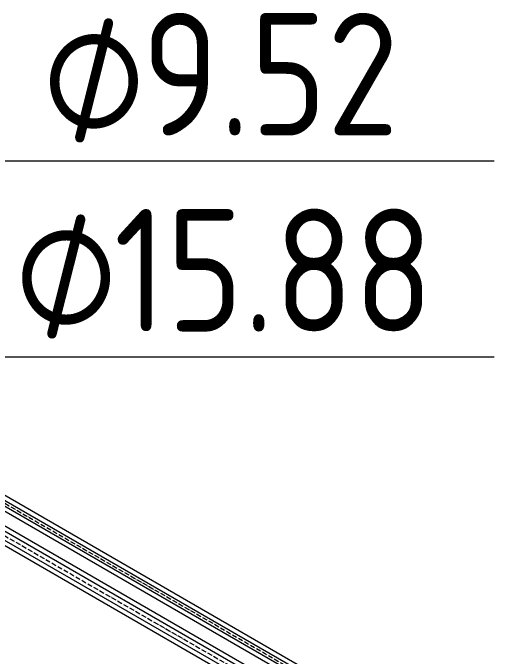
# Model space of a CAD drawing. Header units: millimetres. Extents: x -88595 to 880822, y -1054509 to -148035.
# Drawn here: x 420867 to 421848, y -324191 to -322879 of the extents above; entities that cross this region are included whole.
import ezdxf

# ---------------------------------------------------------------- set-up
doc = ezdxf.new("R2010")
doc.units = ezdxf.units.MM
doc.linetypes.add('$12$ADSK_Осевая', pattern=[14, 10, -2, 0, -2])
for name, color, linetype, lineweight in [('Изоляция', 7, 'Continuous', 18), ('Марки', 7, 'Continuous', 20), ('Трубопровод', 7, 'Continuous', 18)]:
    doc.layers.add(name, color=color, linetype=linetype, lineweight=lineweight)
doc.styles.add('$10$GOST Common', font='GOST_Common.ttf', dxfattribs={"width": 0.9, "height": 250})
doc.styles.add('$6$GOST Common_1', font='GOST_Common.ttf', dxfattribs={"width": 0.9, "height": 250})

# ---------------------------------------------------------------- blocks, each defined once
blk = doc.blocks.new('$0$ADSK_M_Трубы - Диаметр_10-3265709-В_ОВ3_3')
at = {"layer": 'Марки'}
blk.add_line((-19808.8, 11394.8), (-18808.8, 11394.8), dxfattribs=at)

msp = doc.modelspace()

# ---------------------------------------------------------------- linework, layer by layer
at = {"layer": 'Изоляция', "color": 190, "true_color": 0x8000ff}
for p, q in [((421788.4, -324404.6), (419319.1, -322979)), ((419308.6, -323004.7), (421771.3, -324426.5))]:
    msp.add_line(p, q, dxfattribs=at)
at = {"layer": 'Изоляция', "color": 134, "true_color": 0x00a6a6}
for p, q in [((421758, -324449.7), (419294.4, -323027.3)), ((419279.5, -323057.8), (421739, -324477.8))]:
    msp.add_line(p, q, dxfattribs=at)
at = {"layer": 'Трубопровод', "color": 190, "true_color": 0x8000ff}
for p, q in [((419309.9, -322995), (421779.1, -324420.6)), ((421783.9, -324412.4), (419314.6, -322986.7))]:
    msp.add_line(p, q, dxfattribs=at)
at = {"layer": 'Трубопровод', "color": 190, "linetype": '$12$ADSK_Осевая', "true_color": 0x8000ff}
msp.add_line((419312.3, -322990.9), (421781.5, -324416.5), dxfattribs=at)
msp.add_line((419312.3, -322990.9), (421781.5, -324416.5), dxfattribs=at)
at = {"layer": 'Трубопровод', "color": 134, "true_color": 0x00a6a6}
for p, q in [((421753.5, -324457.5), (419289.9, -323035.1)), ((419282, -323048.9), (421745.5, -324471.2))]:
    msp.add_line(p, q, dxfattribs=at)
at = {"layer": 'Трубопровод', "color": 134, "linetype": '$12$ADSK_Осевая', "true_color": 0x00a6a6}
msp.add_line((419285.9, -323042), (421749.5, -324464.3), dxfattribs=at)
msp.add_line((419285.9, -323042), (421749.5, -324464.3), dxfattribs=at)

# ---------------------------------------------------------------- block references
at = {"layer": 'Марки'}
for p in [(440657.2, -334575.2), (440657.2, -334975.2)]:
    msp.add_blockref('$0$ADSK_M_Трубы - Диаметр_10-3265709-В_ОВ3_3', p, dxfattribs=at)

# ---------------------------------------------------------------- texts
at = {"layer": 'Марки', "lineweight": 9, "char_height": 250, "attachment_point": 1}
for s, insert, width, style in [('9.52', (421130.1, -322878.9), 663.797, '$10$GOST Common'), ('\\fGOST Common|b0|i0|c254|p34|;\\W.9;⌀', (420927.7, -322878.9), 245.316, '$6$GOST Common_1'), ('15.88', (421073.4, -323278.9), 800.886, '$10$GOST Common'), ('\\fGOST Common|b0|i0|c254|p34|;\\W.9;⌀', (420871, -323278.9), 245.316, '$6$GOST Common_1')]:
    msp.add_mtext(s, dxfattribs=dict(at, insert=insert, width=width, style=style))

doc.saveas('drawing.dxf')
